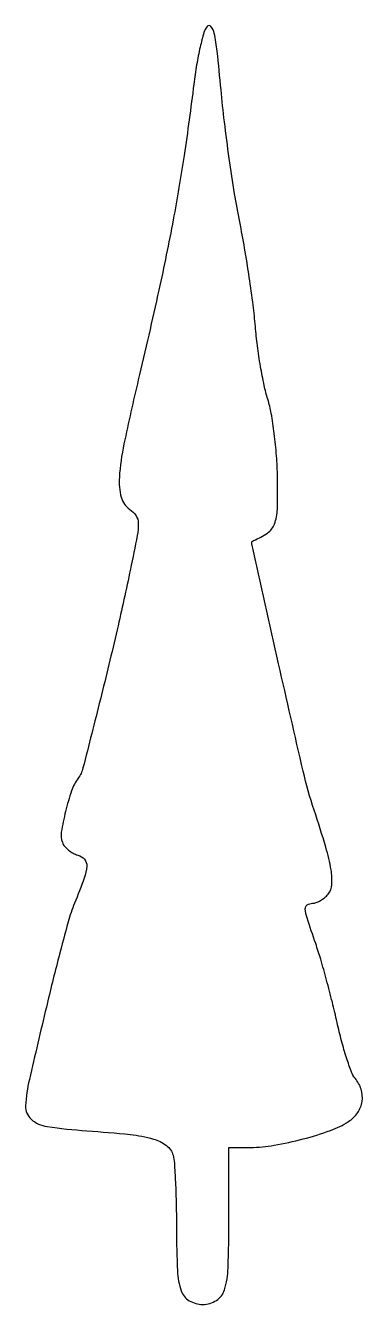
# Model space of a CAD drawing. Extents: x 0 to 58, y 0 to 220.
import ezdxf

# ---------------------------------------------------------------- set-up
doc = ezdxf.new("R2010")
doc.units = 0

msp = doc.modelspace()

# ---------------------------------------------------------------- linework, layer by layer
msp.add_lwpolyline([(31.245692, 219.799256, 0.104057), (30.700896, 218.763729, 0.012681), (30.058474, 216.264344, 0.014591), (29.450077, 213.216796, 0.011556), (28.965466, 209.892346, -0.006829), (27.297006, 197.635966, -0.009076), (25.426289, 186.545602, -0.007966), (22.964465, 174.474768, -0.003779), (19.427915, 159, 0.005784), (16.960506, 148.000519, 0.035824), (16.167521, 142.269009, 0.08027), (16.490458, 138.855711, 0.178164), (17.959672, 136.7408, -0.0929), (19.036113, 135.640672, -0.145556), (19.424698, 134.385228, -0.050179), (19.235053, 132.264491, -0.003558), (18.073941, 126.434096, -0.006277), (15.792435, 116.048591, -0.00407), (12.905848, 104.094702, -0.001247), (9.916055, 92.266182, -0.094797), (9.08651, 90.5, 0.07459), (7.972177, 88.355524, 0.022155), (6.927094, 84.801832, 0.019214), (6.191953, 81.235634, 0.133606), (6.369526, 79.479414, 0.079863), (6.762905, 78.801504, 0.048943), (7.416182, 78.145075, 0.047656), (8.211708, 77.606928, 0.06101), (9.03309, 77.281096, -0.152045), (10.182028, 76.564675, -0.197527), (10.570213, 75.398869, -0.070513), (10.127993, 73.317948, -0.008811), (8.464083, 69, 0.028399), (7.366993, 65.782898, 0.005248), (5.748561, 59.732506, 0.004245), (3.622382, 51.133136, 0.001472), (0.697168, 38.693271, 0.044314), (0.057624, 34.136491, 0.227279), (1.015845, 31.845187, 0.148599), (3.741219, 30.586367, 0.01669), (10.603635, 29.868133, -0.008131), (18.035532, 29.21867, -0.043606), (22.023293, 28.449325, -0.092636), (24.262348, 27.333044, -0.166886), (25.395667, 25.650757, -0.048844), (25.622779, 24.282664, -0.005106), (25.807201, 21.032722, -0.006293), (25.938921, 17.147278, -0.005002), (25.986345, 12.95, 0.010473), (26.1463, 5.759067, 0.073178), (26.805349, 2.318914, 0.176926), (28.182711, 0.635048, 0.134544), (30.5, 0, 0.143855), (32.857801, 0.692698, 0.177384), (34.232346, 2.507669, 0.066202), (34.86285, 6.297591, 0.008161), (35, 14.7), (35, 27), (38.75, 27.011869, 0.042438), (42.769435, 27.366458, 0.021308), (47.75183, 28.456716, 0.020923), (52.481319, 29.919074, 0.059652), (55.562585, 31.44905, 0.09764), (57.132341, 32.985579, 0.113762), (57.895185, 34.924235, 0.113924), (57.7319, 36.999025, 0.098133), (56.679164, 38.921259, -0.08494), (56.067537, 39.97184, -0.011521), (55.227842, 42.386245, -0.012997), (54.36584, 45.321221, -0.010631), (53.593286, 48.5, 0.00685), (52.777688, 51.970032, 0.005069), (51.784452, 55.785183, 0.005124), (50.772712, 59.370053, 0.01147), (49.914122, 62.066579, -0.003747), (48.433523, 66.479688, -0.059814), (48.125777, 68.023843, -0.268525), (48.458052, 68.716227, -0.150799), (49.377555, 69, 0.088482), (49.997686, 69.110607, 0.043278), (50.726739, 69.453397, 0.041124), (51.444148, 69.952905, 0.046948), (52.036083, 70.543478, 0.158822), (52.68846, 72.187735, 0.056543), (52.559893, 74.743167, 0.031802), (51.662899, 78.629814, 0.007466), (49.655091, 85, -0.023076), (47.767868, 91.711359, -0.001728), (43.544696, 110.20415, -0.000206), (38.920647, 130.819434, -0.371426), (39.228495, 131.395161, 0.060087), (41.628628, 132.670834, 0.151449), (42.831472, 134.215495, 0.084003), (43.328198, 136.751809, 0.010779), (43.351723, 142.315982, 0.01446), (43.183795, 145.944481, 0.012176), (42.801592, 149.77245, 0.012353), (42.281032, 153.250449, 0.032974), (41.687156, 155.685703, -0.024049), (41.061058, 158.067711, -0.009907), (40.433537, 161.346022, -0.009775), (39.897885, 164.895841, -0.012386), (39.548774, 168.194372, 0.011625), (39.165349, 171.870548, 0.005297), (38.501898, 176.6558, 0.005242), (37.696049, 181.686282, 0.007181), (36.858519, 186.194372, -0.0095), (35.983518, 191.028874, -0.004877), (35.061484, 197.117251, -0.004845), (34.233849, 203.405841, -0.007282), (33.645179, 208.90691, 0.003623), (32.984252, 215.541755, 0.027581), (32.479034, 218.639267, 0.11665), (31.9217, 219.795757, 0.473405)], format="xyb", close=True)

doc.saveas('drawing.dxf')
